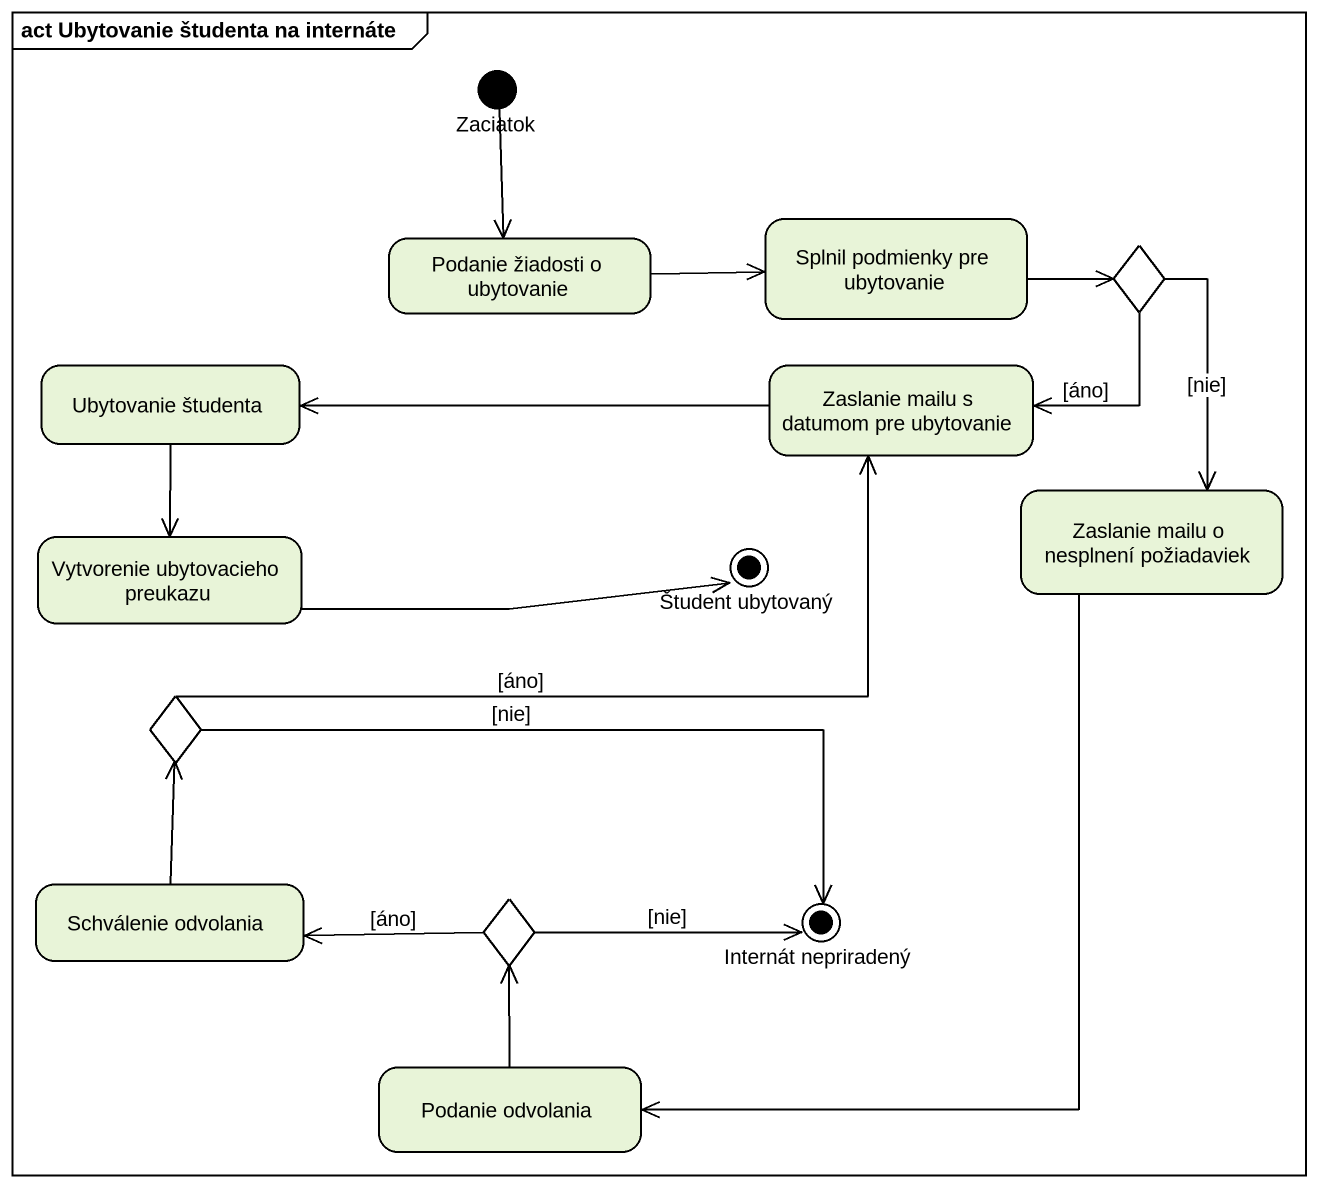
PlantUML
@startuml
mainframe act Ubytovanie študenta na internáte
hide empty description
state Zaciatok <<start>>
state "Splnil podmienky pre ubytovanie" as Splnil_podmienky_pre
state "Podanie žiadosti o ubytovanie" as Podanie_žiadosti_o
state choice1 <<choice>>
state "Ubytovanie študenta" as Ubytovanie_študenta
state "Zaslanie mailu s datumom pre ubytovanie" as Zaslanie_mailu_s_datumom
state "Vytvorenie ubytovacieho preukazu" as Vytvorenie_ubytovacieho
state "Študent ubytovaný" as Študent_ubytovaný <<end>>
state "Zaslanie mailu o nesplnení požiadaviek" as Zaslanie_mailu_o_nesplnení
state choice2 <<choice>>
state "Schválenie odvolania" as Schválenie_odvolania
state choice3 <<choice>>
state "Internát nepriradený" as Internát_nepriradený <<end>>
state "Podanie odvolania" as Podanie_odvolania
Zaciatok --> Podanie_žiadosti_o
Splnil_podmienky_pre -right-> choice1
Podanie_žiadosti_o -right-> Splnil_podmienky_pre
choice1 -left-> Zaslanie_mailu_s_datumom : [áno]
choice1 --> Zaslanie_mailu_o_nesplnení : [nie]
Ubytovanie_študenta --> Vytvorenie_ubytovacieho
Zaslanie_mailu_s_datumom -left-> Ubytovanie_študenta
Vytvorenie_ubytovacieho -right-> Študent_ubytovaný
Zaslanie_mailu_o_nesplnení --> Podanie_odvolania
choice2 -right-> Zaslanie_mailu_s_datumom : [áno]
choice2 -right-> Internát_nepriradený : [nie]
Schválenie_odvolania -up-> choice2
choice3 -left-> Schválenie_odvolania : [áno]
choice3 -right-> Internát_nepriradený : [nie]
Podanie_odvolania -up-> choice3
@enduml
